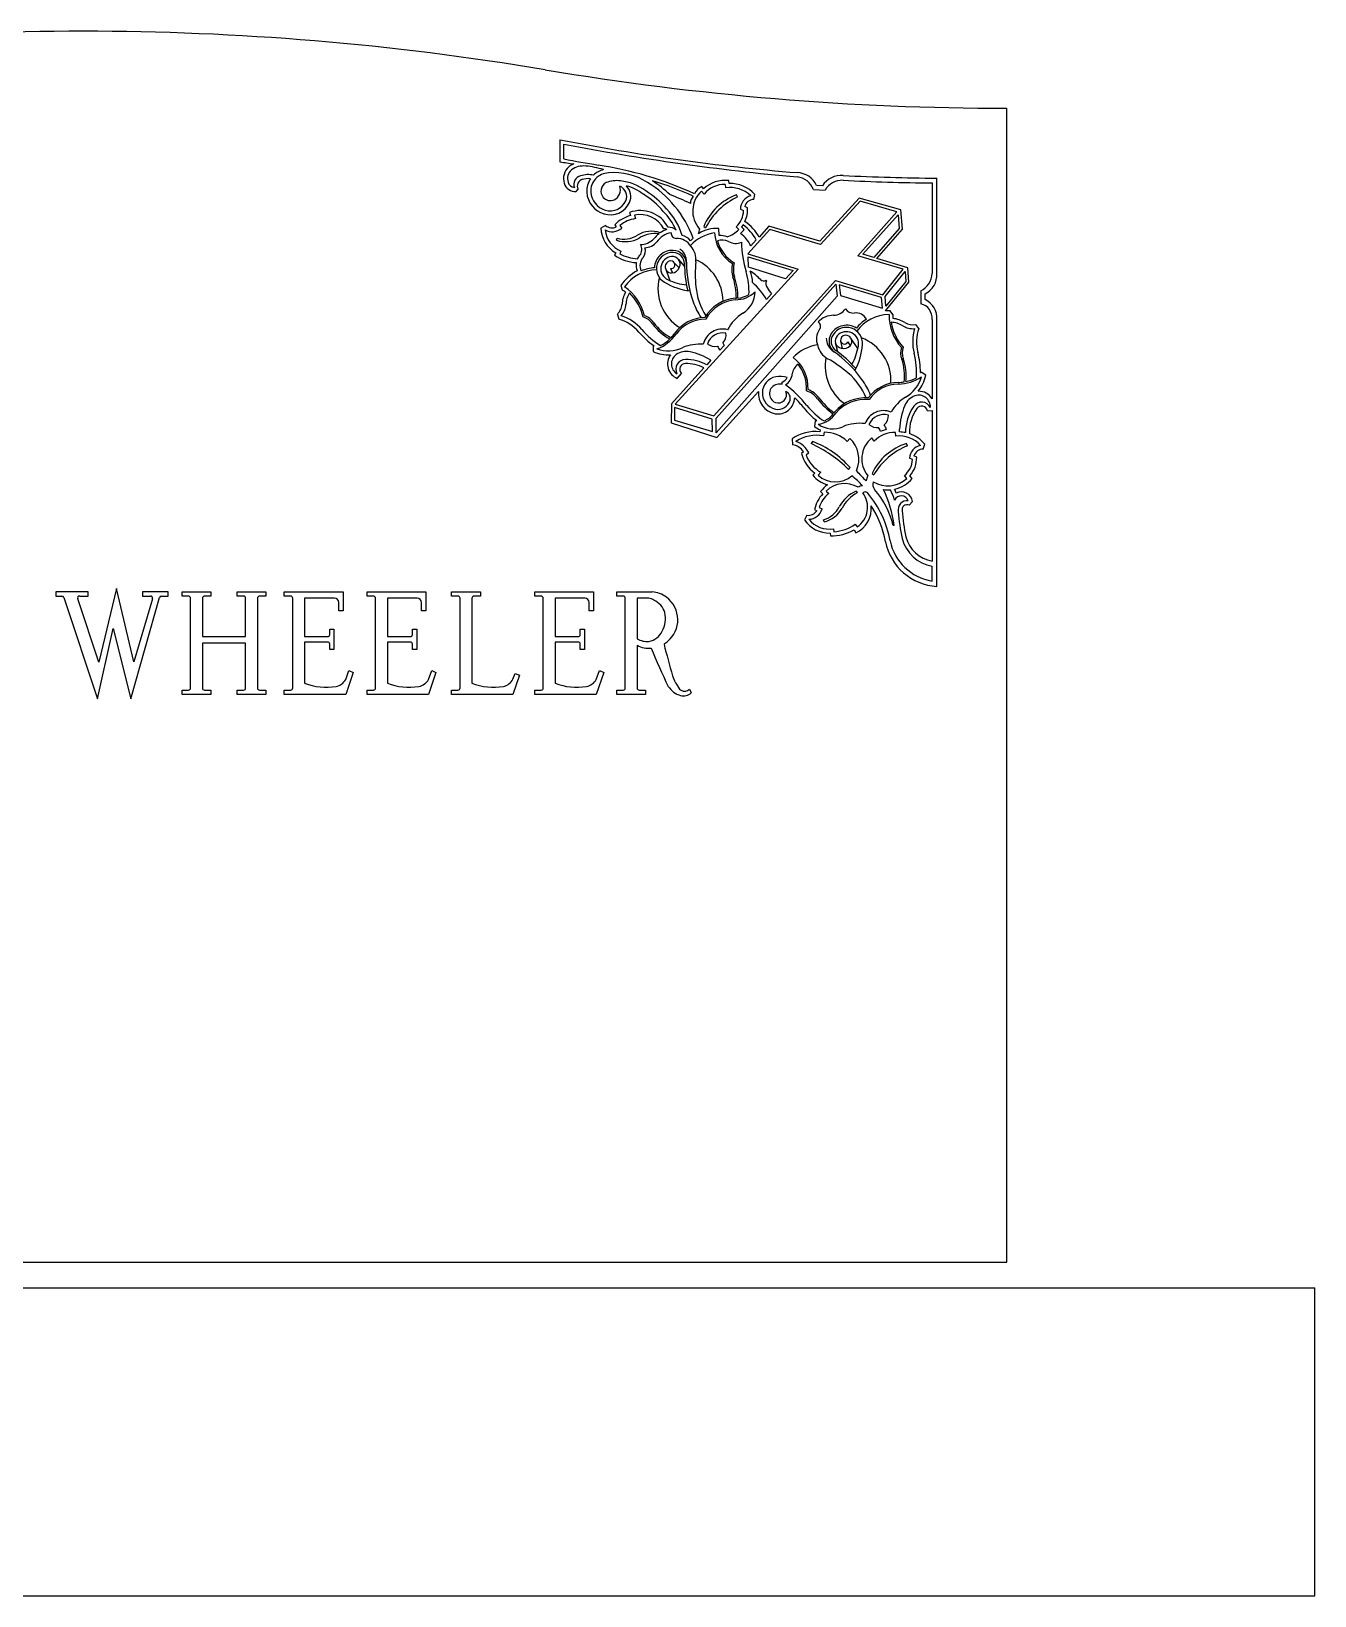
# Model space of a CAD drawing. Header units: metres. Extents: x -24 to 24, y -6.5 to 24.
# Drawn here: x -1.01 to 24, y -6.5 to 24 of the extents above; entities that cross this region are included whole.
import ezdxf

# ---------------------------------------------------------------- set-up
doc = ezdxf.new("R2010")
doc.units = ezdxf.units.M

msp = doc.modelspace()

# ---------------------------------------------------------------- linework, layer by layer
at = {"layer": 'MCD_Layer_0'}
for p, q in [((18, 0), (18, 22.5)), ((9.291201, 21.8869), (9.291201, 21.455799)), ((9.369301, 21.511999), (9.369301, 21.799898)), ((12.586501, 21.0322), (12.579401, 21.088699)), ((16.636501, 19.276899), (16.636501, 21.136499)), ((9.608801, 20.878099), (9.643301, 20.9198)), ((12.051802, 20.885599), (12.101601, 20.8272)), ((12.090001, 20.928699), (12.052502, 20.974699)), ((12.510401, 21.0156), (12.518902, 20.947899)), ((12.753088, 20.76951), (12.732653, 20.811598)), ((13.066202, 20.721199), (13.089001, 20.8179)), ((14.230001, 20.9149), (14.457502, 20.900999)), ((14.405102, 20.9886), (14.292801, 20.9956)), ((15.121302, 20.7486), (14.353201, 19.905399)), ((15.932001, 20.515999), (15.121302, 20.7486)), ((16.542801, 21.043499), (16.542801, 19.276899)), ((10.646201, 20.466), (10.664301, 20.406099)), ((12.808102, 20.529999), (12.868701, 20.506899)), ((12.944801, 20.5609), (12.891301, 20.5812)), ((15.139301, 20.6849), (14.370901, 19.8414)), ((15.092901, 19.625099), (15.858702, 20.4786)), ((15.858702, 20.4786), (15.139301, 20.6849)), ((15.967001, 20.1402), (15.932001, 20.515999)), ((10.178601, 20.2132), (10.088501, 20.1628)), ((10.361301, 20.229399), (10.3885, 20.1849)), ((10.460501, 20.2155), (10.493801, 20.161098)), ((10.742601, 20.414499), (10.763001, 20.346899)), ((12.092499, 20.196474), (12.129311, 20.16744)), ((12.395202, 20.017599), (12.388701, 20.155298)), ((12.724401, 20.185499), (12.776701, 20.1334)), ((12.859302, 20.226999), (12.831401, 20.188099)), ((12.882201, 20.1376), (12.831401, 20.188099)), ((13.381601, 20.137999), (12.953801, 19.659899)), ((13.363401, 20.202099), (13.171501, 19.9876)), ((14.353201, 19.905399), (13.363401, 20.202099)), ((14.370901, 19.8414), (13.381601, 20.137999)), ((15.193102, 19.6537), (15.884201, 20.423899)), ((15.904202, 20.1542), (15.404602, 19.590399)), ((15.463902, 19.5725), (15.967001, 20.1402)), ((15.884201, 20.423899), (15.904202, 20.154299)), ((10.394358, 19.924669), (10.404657, 19.966867)), ((13.117802, 19.931099), (13.0086, 19.816099)), ((10.376402, 19.679199), (10.354201, 19.632599)), ((10.478601, 19.7136), (10.454401, 19.662699)), ((11.718233, 19.422014), (11.599424, 19.554972)), ((12.953801, 19.659899), (13.935001, 19.3629)), ((12.966401, 19.398199), (12.961202, 19.602699)), ((12.961202, 19.602699), (13.834002, 19.3356)), ((15.979902, 19.359098), (15.092901, 19.625099)), ((15.404602, 19.590399), (15.193102, 19.6537)), ((16.068501, 19.391399), (15.463902, 19.5725)), ((11.435865, 19.137171), (11.351053, 19.366064)), ((11.442646, 19.37295), (11.482346, 19.290411)), ((11.512718, 19.495218), (11.614254, 19.388964)), ((13.935001, 19.3629), (11.535602, 16.729099)), ((13.689501, 19.176899), (12.966401, 19.398199)), ((13.834002, 19.3356), (13.689501, 19.176899)), ((15.580202, 18.865), (15.979902, 19.359098)), ((15.626301, 18.8326), (16.017801, 19.3165)), ((16.017801, 19.3165), (16.0326, 19.123899)), ((16.090401, 19.105999), (16.068501, 19.391399)), ((10.475801, 19.045599), (10.502301, 18.9604)), ((12.289001, 16.499899), (14.660702, 19.143299)), ((12.333801, 16.4569), (14.667402, 19.070999)), ((13.3141, 19.1367), (13.311401, 19.1451)), ((14.660702, 19.143299), (15.580202, 18.865)), ((14.667402, 19.070999), (14.695702, 18.8328)), ((15.559702, 18.8076), (14.733101, 19.0569)), ((14.733101, 19.0569), (14.756601, 18.8501)), ((15.637802, 18.5481), (16.090401, 19.105999)), ((16.0326, 19.123899), (15.642801, 18.642)), ((16.322302, 18.937399), (16.324501, 18.6868)), ((14.695702, 18.8328), (12.336302, 16.1707)), ((13.318201, 18.7736), (13.415501, 18.879299)), ((14.756601, 18.8501), (15.5755, 18.6033)), ((15.5755, 18.6033), (15.559702, 18.8076)), ((15.643101, 18.638899), (15.626301, 18.8326)), ((16.408102, 18.767698), (16.407101, 18.880299)), ((10.408901, 18.480999), (10.437302, 18.3895)), ((15.778902, 18.4809), (15.724401, 18.5515)), ((16.542801, 18.3825), (16.542801, 16.8349)), ((16.636501, 13.1775), (16.636501, 18.375898)), ((15.098709, 17.817522), (14.959856, 18.018286)), ((16.283901, 18.206699), (16.225201, 18.2824)), ((11.110401, 17.864), (11.107001, 17.7547)), ((12.492601, 17.875898), (12.406502, 17.781099)), ((14.703419, 17.749601), (14.662651, 17.923185)), ((14.761333, 17.959936), (14.790133, 17.815821)), ((14.901682, 17.947206), (14.946522, 17.867346)), ((12.097801, 17.439798), (11.467001, 16.737299)), ((12.231301, 17.5884), (12.150102, 17.4979)), ((11.577702, 17.232698), (11.658701, 17.3277)), ((13.619801, 17.120501), (13.624502, 17.16)), ((16.419802, 17.294001), (16.3283, 17.353899)), ((12.349502, 16.0812), (13.157301, 16.9802)), ((11.464701, 16.734699), (11.455201, 16.3696)), ((12.257401, 16.439798), (11.523901, 16.663)), ((11.523901, 16.663), (11.526001, 16.419899)), ((11.535602, 16.729099), (12.289001, 16.499899)), ((16.453102, 16.5972), (16.542801, 16.6057)), ((16.542801, 16.6057), (16.542801, 13.670198)), ((11.455201, 16.3696), (12.349502, 16.0812)), ((11.526001, 16.419899), (12.266401, 16.1947)), ((12.266401, 16.1947), (12.257401, 16.439798)), ((12.336302, 16.1707), (12.333801, 16.4569)), ((14.266901, 16.407299), (14.249701, 16.297699)), ((14.3598, 16.2293), (14.356001, 16.1919)), ((14.440701, 16.181601), (14.426302, 16.1127)), ((15.837601, 16.108799), (15.832701, 16.176899)), ((15.909502, 16.189499), (15.905401, 16.246199)), ((13.817001, 16.056799), (13.8211, 15.940599)), ((14.21076, 16.002485), (14.185583, 15.963526)), ((14.936901, 16.0639), (14.889702, 16.003901)), ((15.414602, 16.010099), (15.367901, 16.070999)), ((16.062145, 15.918394), (16.043941, 15.961496)), ((16.372301, 15.853701), (16.400101, 15.9492)), ((14.039701, 15.7997), (13.997002, 15.7679)), ((14.140701, 15.778399), (14.087801, 15.738899)), ((16.1639, 15.650099), (16.104601, 15.6763)), ((16.242701, 15.7001), (16.190302, 15.723099)), ((14.256102, 15.387999), (14.217501, 15.3454)), ((14.374102, 15.4032), (14.322701, 15.3463)), ((14.915142, 15.458727), (14.946035, 15.49383)), ((15.372473, 15.38072), (15.407713, 15.349798)), ((16.052401, 15.2819), (16.002901, 15.336699)), ((16.158001, 15.2806), (16.110001, 15.3337)), ((14.367201, 15.0264), (14.414301, 14.985199)), ((14.476202, 15.0338), (14.529402, 14.987299)), ((15.064478, 15.036505), (15.085472, 14.99951)), ((14.251001, 14.6747), (14.297602, 14.6514)), ((14.342501, 14.7155), (14.399502, 14.686998)), ((16.096601, 14.7596), (16.160301, 14.833899)), ((14.104601, 14.564199), (14.054901, 14.4737)), ((14.440506, 14.433882), (14.42688, 14.475126)), ((15.046801, 14.3895), (15.080601, 14.3379)), ((15.801001, 14.3654), (15.787701, 14.3654)), ((14.555302, 14.216101), (14.561201, 14.1649)), ((14.6238, 14.2995), (14.630201, 14.2435)), ((15.024002, 14.282999), (15.057802, 14.2236)), ((16.542801, 13.2822), (16.542801, 13.569099)), ((0.645457, 13.134194), (0.301457, 11.698194)), ((0.987457, 11.708193), (0.645457, 13.134194)), ((0.093457, 13.072194), (-0.532543, 13.072194)), ((-0.532543, 13.072194), (-0.532543, 12.988194)), ((-0.532543, 12.988194), (-0.416543, 12.988194)), ((-0.376543, 12.960194), (0.279457, 10.988194)), ((0.301457, 11.698194), (-0.108543, 12.934194)), ((-0.068543, 12.988194), (0.093457, 12.988194)), ((0.093457, 12.988194), (0.093457, 13.072194)), ((0.925457, 10.988194), (1.483457, 12.958194)), ((1.351457, 12.936193), (0.987457, 11.708193)), ((1.655457, 13.072194), (1.155457, 13.072194)), ((1.155457, 13.072194), (1.155457, 12.988194)), ((1.155457, 12.988194), (1.311457, 12.988194)), ((1.523457, 12.988194), (1.655457, 12.988194)), ((1.655457, 12.988194), (1.655457, 13.072194)), ((1.925272, 12.988194), (1.925272, 13.072194)), ((1.925272, 13.072194), (2.487272, 13.072194)), ((2.051272, 12.988194), (1.925272, 12.988194)), ((2.091272, 11.198194), (2.091272, 12.948194)), ((2.321272, 12.948194), (2.321272, 12.198194)), ((2.487272, 12.988194), (2.363272, 12.988194)), ((2.487272, 13.072194), (2.487272, 12.988194)), ((2.999272, 12.988194), (2.999272, 13.072194)), ((2.999272, 13.072194), (3.561272, 13.072194)), ((3.123272, 12.988194), (2.999272, 12.988194)), ((3.165272, 12.198194), (3.165272, 12.948194)), ((3.393272, 12.948194), (3.393272, 11.198194)), ((3.561272, 12.988194), (3.435272, 12.988194)), ((3.561272, 13.072194), (3.561272, 12.988194)), ((3.917199, 12.988194), (3.917199, 13.072194)), ((3.917199, 13.072194), (5.063199, 13.072194)), ((4.043199, 12.988194), (3.917199, 12.988194)), ((4.083199, 11.198194), (4.083199, 12.948194)), ((4.897199, 12.948194), (4.313199, 12.948194)), ((4.313199, 12.948194), (4.313199, 12.198194)), ((4.979199, 12.698194), (4.979199, 12.864193)), ((5.063199, 13.072194), (5.063199, 12.698194)), ((5.530431, 12.988194), (5.530431, 13.072194)), ((5.530431, 13.072194), (6.676431, 13.072194)), ((5.656431, 12.988194), (5.530431, 12.988194)), ((5.696431, 11.198194), (5.696431, 12.948194)), ((6.510431, 12.948194), (5.926431, 12.948194)), ((5.926431, 12.948194), (5.926431, 12.198194)), ((6.592431, 12.698194), (6.592431, 12.864193)), ((6.676431, 13.072194), (6.676431, 12.698194)), ((7.177361, 12.988194), (7.177361, 13.072194)), ((7.177361, 13.072194), (7.739361, 13.072194)), ((7.303361, 12.988194), (7.177361, 12.988194)), ((7.343361, 11.198194), (7.343361, 12.948194)), ((7.573361, 12.948194), (7.573361, 11.290194)), ((7.739361, 12.988194), (7.615361, 12.988194)), ((7.739361, 13.072194), (7.739361, 12.988194)), ((8.799216, 12.988194), (8.799216, 13.072194)), ((8.799216, 13.072194), (9.945216, 13.072194)), ((8.925216, 12.988194), (8.799216, 12.988194)), ((8.965216, 11.198194), (8.965216, 12.948194)), ((9.779216, 12.948194), (9.195216, 12.948194)), ((9.195216, 12.948194), (9.195216, 12.198194)), ((9.861216, 12.698194), (9.861216, 12.864193)), ((9.945216, 13.072194), (9.945216, 12.698194)), ((10.398472, 12.988194), (10.398472, 13.072194)), ((10.398472, 13.072194), (11.086472, 13.072194)), ((10.524472, 12.988194), (10.398472, 12.988194)), ((10.564472, 11.198194), (10.564472, 12.948194)), ((11.024472, 12.948194), (10.794472, 12.948194)), ((10.794472, 12.948194), (10.794472, 12.156194)), ((5.063199, 12.698194), (4.979199, 12.698194)), ((6.676431, 12.698194), (6.592431, 12.698194)), ((9.945216, 12.698194), (9.861216, 12.698194)), ((0.279457, 10.988194), (0.581457, 12.354194)), ((0.581457, 12.354194), (0.925457, 10.988194)), ((4.803199, 12.238194), (4.803199, 12.342194)), ((4.803199, 12.342194), (4.885199, 12.342194)), ((4.885199, 12.342194), (4.885199, 11.948194)), ((6.416431, 12.238194), (6.416431, 12.342194)), ((6.416431, 12.342194), (6.498431, 12.342194)), ((6.498431, 12.342194), (6.498431, 11.948194)), ((9.685216, 12.238194), (9.685216, 12.342194)), ((9.685216, 12.342194), (9.767216, 12.342194)), ((9.767216, 12.342194), (9.767216, 11.948194)), ((2.321272, 12.198194), (3.165272, 12.198194)), ((3.165272, 12.072194), (2.321272, 12.072194)), ((2.321272, 12.072194), (2.321272, 11.198194)), ((3.165272, 11.198194), (3.165272, 12.072194)), ((4.313199, 12.198194), (4.761199, 12.198194)), ((4.761199, 12.092194), (4.313199, 12.092194)), ((4.313199, 12.092194), (4.313199, 11.290194)), ((4.803199, 11.948194), (4.803199, 12.052194)), ((4.885199, 11.948194), (4.803199, 11.948194)), ((5.926431, 12.198194), (6.374431, 12.198194)), ((6.374431, 12.092194), (5.926431, 12.092194)), ((5.926431, 12.092194), (5.926431, 11.290194)), ((6.416431, 11.948194), (6.416431, 12.052194)), ((6.498431, 11.948194), (6.416431, 11.948194)), ((9.195216, 12.198194), (9.643216, 12.198194)), ((9.643216, 12.092194), (9.195216, 12.092194)), ((9.195216, 12.092194), (9.195216, 11.290194)), ((9.685216, 11.948194), (9.685216, 12.052194)), ((9.767216, 11.948194), (9.685216, 11.948194)), ((10.794472, 12.030194), (10.794472, 11.198194)), ((5.115199, 11.364194), (5.177199, 11.540194)), ((5.261199, 11.500194), (5.115199, 11.072194)), ((5.177199, 11.540194), (5.261199, 11.500194)), ((6.728431, 11.364194), (6.790431, 11.540194)), ((6.874431, 11.500194), (6.728431, 11.072194)), ((6.790431, 11.540194), (6.874431, 11.500194)), ((8.372961, 11.367194), (8.415361, 11.480194)), ((8.503361, 11.446194), (8.375361, 11.072194)), ((8.415361, 11.480194), (8.503361, 11.446194)), ((9.997216, 11.364194), (10.059216, 11.540194)), ((10.143216, 11.500194), (9.997216, 11.072194)), ((10.059216, 11.540194), (10.143216, 11.500194)), ((1.925272, 11.072194), (1.925272, 11.156194)), ((1.925272, 11.156194), (2.051272, 11.156194)), ((2.487272, 11.072194), (1.925272, 11.072194)), ((2.363272, 11.156194), (2.487272, 11.156194)), ((2.487272, 11.156194), (2.487272, 11.072194)), ((2.999272, 11.072194), (2.999272, 11.156194)), ((2.999272, 11.156194), (3.123272, 11.156194)), ((3.561272, 11.072194), (2.999272, 11.072194)), ((3.435272, 11.156194), (3.561272, 11.156194)), ((3.561272, 11.156194), (3.561272, 11.072194)), ((3.917199, 11.072194), (3.917199, 11.156194)), ((3.917199, 11.156194), (4.043199, 11.156194)), ((5.115199, 11.072194), (3.917199, 11.072194)), ((5.530431, 11.072194), (5.530431, 11.156194)), ((5.530431, 11.156194), (5.656431, 11.156194)), ((6.728431, 11.072194), (5.530431, 11.072194)), ((7.177361, 11.072194), (7.177361, 11.156194)), ((7.177361, 11.156194), (7.303361, 11.156194)), ((8.375361, 11.072194), (7.177361, 11.072194)), ((8.799216, 11.072194), (8.799216, 11.156194)), ((8.799216, 11.156194), (8.925216, 11.156194)), ((9.997216, 11.072194), (8.799216, 11.072194)), ((10.398472, 11.072194), (10.398472, 11.156194)), ((10.398472, 11.156194), (10.524472, 11.156194)), ((10.960472, 11.072194), (10.398472, 11.072194)), ((10.836472, 11.156194), (10.960472, 11.156194)), ((10.960472, 11.156194), (10.960472, 11.072194)), ((11.818472, 11.176194), (11.850472, 11.104194)), ((-18, 0), (18, 0)), ((-24, -0.5), (24, -0.5)), ((24, -6.5), (24, -0.5)), ((-24, -6.5), (24, -6.5))]:
    msp.add_line(p, q, dxfattribs=at)
for centre, radius, start, end in [((0, -30.375), 54.375, 80.472717, 99.527283), ((18, 76.875), 54.375, 260.472717, 270), ((17.268236, 62.314607), 41.207191, 258.838008, 265.330303), ((18.008609, 66.7019), 45.725566, 259.109173, 264.864314), ((10.651718, 29.293181), 7.954594, 260.151976, 262.109452), ((9.667658, 21.129548), 0.307585, 132.03569, 197.432758), ((12.895641, 39.266858), 18.10166, 258.766518, 260.900591), ((9.732428, 20.997237), 0.451046, 112.516236, 126.885581), ((9.756398, 20.946881), 0.428226, 84.881721, 124.475256), ((9.611189, 19.614245), 1.76869, 72.708535, 84.047764), ((8.928688, 14.245897), 7.231899, 65.633195, 81.217349), ((9.66772, 21.12945), 0.229526, 132.045818, 197.403108), ((9.591721, 21.100205), 0.148349, 195.40382, 262.283624), ((9.739023, 21.011841), 0.177205, 104.885727, 199.325016), ((9.759194, 20.983363), 0.13218, 101.695034, 208.743195), ((9.845811, 20.674004), 0.531392, 79.209153, 106.65609), ((9.84659, 20.667524), 0.459741, 85.119807, 106.514938), ((10.246565, 20.881671), 0.435572, 145.943027, 182.483278), ((10.246118, 20.881745), 0.357056, 91.366779, 182.495254), ((10.245794, 20.882965), 0.43392, 104.53376, 133.828992), ((10.279288, 20.882868), 0.1898, 118.542201, 220.144551), ((10.395401, 20.512969), 0.5751, 82.385947, 111.07504), ((10.347639, 20.041923), 1.201824, 57.470515, 95.253305), ((10.375856, 20.128908), 0.958882, 52.378315, 84.269387), ((9.874855, 19.225471), 2.1448, 20.272114, 58.550407), ((9.312798, 15.108159), 6.235561, 65.60035, 73.376258), ((9.933772, 19.293785), 2.134022, 45.512283, 56.978924), ((12.506359, 20.483641), 0.609451, 83.116592, 133.091722), ((13.899273, 20.808834), 0.435598, 25.388676, 88.128107), ((13.875054, 20.78362), 0.378447, 20.297339, 83.864844), ((14.775151, 20.751148), 0.439681, 85.218337, 147.312605), ((14.793914, 20.707763), 0.38796, 88.052208, 150.126833), ((16.971891, 64.359834), 43.31846, 267.135516, 269.432449), ((16.9658, 64.073284), 42.938047, 267.124536, 269.560585), ((9.586944, 21.096665), 0.220844, 195.56674, 275.393196), ((10.282415, 20.8941), 0.472105, 184.069173, 253.774618), ((10.282519, 20.894187), 0.394114, 184.07219, 253.76007), ((10.271515, 20.886705), 0.186502, 222.586132, 293.673929), ((10.257313, 20.906349), 0.210257, 295.069097, 19.750533), ((10.380282, 20.778717), 0.212338, 336.427158, 69.339635), ((10.375951, 20.129356), 0.880323, 52.365104, 76.235931), ((10.380131, 20.77857), 0.290692, 336.444581, 45.077911), ((10.068682, 19.44948), 1.615101, 40.067298, 58.190306), ((10.064379, 19.444515), 1.699732, 40.102081, 58.154863), ((9.640535, 16.122309), 5.023139, 64.133601, 69.140023), ((12.093517, 20.623069), 0.262215, 141.361188, 175.816406), ((12.405291, 20.494779), 0.526968, 132.128741, 221.645157), ((12.168208, 20.719708), 0.280015, 114.40698, 156.000303), ((13.120227, 19.767589), 1.113628, 110.366786, 157.348571), ((12.506062, 20.487296), 0.528322, 89.529507, 139.956813), ((13.293112, 19.585847), 1.301032, 114.523949, 153.447054), ((12.60932, 20.389488), 0.565684, 45.216934, 99.197508), ((12.609076, 20.388843), 0.643753, 41.796956, 92.009619), ((13.071209, 20.535585), 0.263166, 103.942101, 181.216326), ((10.273381, 20.831649), 0.409714, 252.26869, 335.431651), ((10.273255, 20.831761), 0.331698, 252.280647, 335.422609), ((10.860426, 19.901916), 0.603393, 27.239879, 110.795489), ((10.495547, 19.67241), 1.149657, 22.950299, 45.265554), ((10.441413, 19.63837), 1.28994, 17.194561, 44.307178), ((12.410835, 20.519375), 0.458036, 313.203327, 358.439169), ((13.071252, 20.535639), 0.185629, 91.55889, 165.792114), ((12.409489, 20.520021), 0.536871, 334.784318, 4.366835), ((10.684157, 20.189912), 0.596273, 182.606142, 238.926893), ((10.307044, 20.373246), 0.282639, 240.810485, 311.357943), ((10.307054, 20.373376), 0.205321, 231.272343, 293.370614), ((10.83869, 19.758927), 0.670256, 105.080904, 135.418111), ((10.83813, 19.760041), 0.591648, 97.295228, 129.662743), ((10.856538, 19.915797), 0.511552, 27.00795, 102.869222), ((11.58102, 19.58541), 0.588565, 110.333662, 124.647992), ((11.314606, 19.965607), 0.182507, 70.17575, 90.723538), ((11.41095, 19.972363), 0.206215, 45.998993, 93.906324), ((12.303003, 20.016872), 0.318257, 156.338346, 174.33289), ((12.333801, 19.552056), 0.605735, 84.799861, 124.191456), ((12.386134, 20.513249), 0.544819, 287.272611, 315.796988), ((12.401929, 20.4993), 0.601239, 312.83455, 323.016081), ((12.331013, 19.50462), 0.894941, 28.459913, 53.821355), ((12.41706, 19.578761), 0.858097, 28.453708, 56.136837), ((10.684355, 20.190151), 0.519071, 187.043689, 246.647476), ((10.561827, 20.450969), 0.552302, 252.348855, 299.245901), ((10.539564, 20.43784), 0.489913, 254.01602, 302.065894), ((11.069319, 19.605924), 0.496324, 69.115361, 122.703539), ((11.144771, 19.46089), 0.596895, 82.47474, 121.639117), ((10.708838, 19.743887), 0.177542, 321.925435, 33.198618), ((10.85309, 20.216221), 0.375147, 270.658361, 315.268927), ((10.948807, 20.066074), 0.284904, 269.19447, 323.423001), ((11.592235, 19.569251), 0.608303, 127.384022, 140.984078), ((11.542488, 19.625283), 0.454525, 100.904967, 143.397248), ((11.559148, 20.065524), 0.102827, 176.61227, 270.419792), ((11.562823, 19.630452), 0.332261, 32.770967, 90.503835), ((11.61087, 19.74732), 0.279532, 36.936331, 77.010505), ((12.456101, 19.210731), 0.874979, 99.930924, 135.455235), ((12.25166, 19.556718), 0.550244, 131.535671, 139.331961), ((13.039777, 20.098583), 0.735034, 182.025845, 238.241793), ((12.449179, 19.649606), 0.281272, 62.856435, 108.527634), ((13.040697, 20.099105), 0.705008, 195.028216, 240.057049), ((12.39374, 19.522284), 0.495317, 71.866219, 89.830936), ((12.715483, 20.153986), 0.289134, 241.495687, 292.622581), ((12.428894, 19.544591), 0.640138, 25.096308, 53.384243), ((15.096463, 19.954798), 2.270772, 181.708452, 196.446462), ((10.8393, 20.367989), 0.880976, 236.589271, 266.055809), ((10.838548, 20.365174), 0.80065, 241.328014, 267.476809), ((6.798793, 22.239935), 4.815574, 326.260804, 327.243881), ((11.077432, 19.435099), 0.228133, 136.408597, 207.999397), ((10.753589, 19.717002), 0.201701, 321.847593, 18.55879), ((11.483543, 19.376704), 0.352777, 87.716217, 177.905158), ((11.483302, 19.377029), 0.311628, 87.664443, 239.726323), ((11.494811, 19.371911), 0.239079, 96.531755, 245.849467), ((11.447022, 19.418516), 0.103782, 70.815852, 160.282071), ((11.484328, 19.462731), 0.147656, 337.227406, 96.499008), ((11.489663, 19.4607), 0.227787, 1.182071, 88.405537), ((11.489606, 19.460667), 0.268653, 1.180125, 88.294754), ((11.453688, 19.507345), 0.304683, 358.091791, 55.71893), ((11.545215, 19.548362), 0.395994, 353.946114, 41.411754), ((11.566205, 18.723238), 0.903717, 0.810021, 65.479462), ((11.201429, 18.548493), 0.879573, 117.638523, 145.586083), ((11.197851, 18.552713), 0.798683, 91.804546, 144.245006), ((11.077942, 19.434984), 0.304094, 169.749319, 200.658708), ((11.19871, 18.550709), 0.841618, 94.614431, 112.54681), ((11.464973, 19.412074), 0.122854, 160.278352, 273.587521), ((11.456683, 19.446136), 0.074521, 259.142711, 70.853334), ((11.461112, 19.456302), 0.16724, 273.959351, 342.343674), ((14.059929, 19.483508), 2.342597, 180.44292, 193.272212), ((14.065625, 19.483705), 2.307462, 179.664905, 199.146301), ((14.398083, 19.265677), 2.470856, 174.404455, 185.736656), ((13.141033, 19.355854), 0.502132, 166.438233, 197.100991), ((13.142162, 19.355896), 0.472272, 163.731313, 196.989549), ((11.421123, 18.794316), 1.338187, 0.204781, 18.453514), ((11.593502, 18.920099), 1.381808, 357.810177, 16.47168), ((12.51713, 18.558547), 0.906299, 41.510145, 57.865259), ((12.40057, 19.083016), 0.646065, 1.843548, 22.092258), ((16.150417, 19.29039), 0.392615, 295.963188, 358.030904), ((16.219521, 19.253443), 0.417639, 296.688658, 3.219698), ((11.02114, 18.658704), 0.52101, 150.898733, 177.833495), ((9.997878, 18.230168), 0.887514, 50.206982, 55.364358), ((9.990476, 18.219548), 0.97596, 13.815344, 55.040214), ((12.090463, 18.98094), 0.890078, 165.820584, 238.48863), ((11.953704, 20.147586), 1.214376, 238.886901, 263.84976), ((11.899968, 20.277393), 1.231072, 245.885286, 263.327607), ((13.163231, 19.125283), 1.228262, 184.978129, 213.134926), ((11.41548, 18.793854), 1.312728, 0.18532, 18.399245), ((12.727384, 19.273389), 0.506343, 267.862884, 316.242479), ((12.593359, 18.927774), 0.499763, 301.421532, 359.475405), ((11.896373, 17.879856), 1.679396, 32.152966, 46.785875), ((13.263986, 19.237298), 0.103676, 228.877008, 297.215623), ((13.420087, 19.083469), 0.118603, 153.332247, 221.165416), ((14.206156, 19.501865), 1.006342, 209.560129, 218.21707), ((10.186955, 18.703942), 0.314585, 314.871552, 355.342823), ((10.187488, 18.703929), 0.389659, 320.026787, 355.801347), ((11.020218, 18.659264), 0.444409, 147.262065, 177.919179), ((9.992271, 18.220136), 0.943163, 12.688311, 46.088236), ((13.312834, 19.23941), 1.516275, 199.755423, 213.008497), ((12.782774, 18.02434), 0.777411, 95.400899, 149.577521), ((12.784607, 18.022074), 0.7492, 95.830248, 150.833229), ((13.209838, 64.392205), 45.59665, 269.371401, 269.394774), ((12.72543, 19.278866), 0.480961, 274.038383, 301.161133), ((16.25572, 18.407005), 0.288125, 355.120995, 76.189032), ((16.238727, 18.406489), 0.398948, 355.60234, 64.877648), ((10.21314, 17.612829), 0.808373, 40.339318, 73.900852), ((10.210851, 17.609732), 0.887623, 40.440748, 71.934896), ((10.847763, 18.14584), 0.288786, 32.09969, 77.066182), ((10.849331, 18.147979), 0.31732, 32.248531, 73.735916), ((11.880378, 18.860364), 0.936267, 215.452864, 243.046674), ((12.125154, 17.682756), 0.735354, 90.993681, 144.191141), ((12.125302, 17.682648), 0.70457, 89.585287, 144.17918), ((13.291595, 17.798891), 0.827619, 121.928443, 152.378415), ((14.637672, 18.010384), 0.454292, 91.598163, 134.104169), ((14.267473, 18.249045), 0.102882, 324.567544, 58.322032), ((14.616776, 18.749942), 0.285562, 271.650673, 325.74334), ((15.014845, 18.708507), 0.201229, 216.362833, 273.235041), ((15.060278, 18.282096), 0.228064, 26.990112, 98.593212), ((15.714103, 17.676796), 0.839907, 122.44498, 140.415286), ((15.714104, 17.677015), 0.798954, 90.760446, 143.182774), ((15.714492, 17.69955), 0.852008, 89.333565, 95.164196), ((16.679243, 18.475005), 0.975743, 179.947537, 221.184022), ((15.729671, 17.887221), 0.440985, 56.961041, 87.864815), ((16.67742, 18.473903), 0.942693, 188.909776, 222.329505), ((16.842344, 18.482242), 1.063443, 180.072328, 184.376099), ((15.727839, 17.881039), 0.522872, 57.210675, 84.054301), ((16.169951, 18.592238), 0.314725, 239.66578, 280.110517), ((12.115783, 19.25428), 1.704513, 220.996432, 234.402282), ((12.112425, 19.251173), 1.624437, 220.997549, 237.991573), ((11.880938, 18.860939), 0.968106, 215.460595, 242.425555), ((10.893098, 18.569027), 0.813323, 290.558013, 324.350258), ((10.890864, 18.572283), 0.786134, 297.298184, 313.580265), ((10.903592, 18.560259), 0.768638, 315.946105, 324.416624), ((12.459565, 17.808298), 0.387106, 75.222763, 166.662179), ((12.459738, 17.808164), 0.31102, 77.661116, 162.324126), ((12.306259, 18.078118), 0.222536, 316.060338, 8.75736), ((14.62185, 17.996435), 0.332313, 144.502297, 202.213737), ((14.785835, 18.015467), 0.305256, 179.318351, 236.848066), ((14.80293, 17.959065), 0.26869, 146.721198, 233.815944), ((14.803024, 17.959007), 0.227916, 146.62178, 233.795641), ((14.875091, 17.91598), 0.352677, 57.071858, 147.302149), ((14.875079, 17.916335), 0.311588, 355.262448, 147.358756), ((14.804225, 17.964556), 0.147652, 138.499039, 257.77409), ((14.872614, 17.903882), 0.239076, 349.149554, 138.46926), ((14.83368, 17.97769), 0.074522, 164.148463, 335.854925), ((14.861843, 17.969757), 0.103782, 74.716294, 164.182591), ((14.856829, 17.951358), 0.122851, 321.412448, 74.72201), ((14.851237, 17.191709), 0.890063, 356.51064, 69.180045), ((16.169809, 18.592351), 0.390399, 239.232897, 274.936246), ((17.051682, 17.944882), 0.886798, 163.051127, 194.569767), ((17.050038, 17.944718), 0.809692, 161.12179, 194.630645), ((11.401288, 18.433906), 0.74022, 246.573892, 273.5406), ((10.964647, 18.333961), 0.492044, 287.230823, 288.847496), ((11.400782, 18.432543), 0.663325, 250.439698, 295.351839), ((11.688148, 17.513589), 0.301824, 143.031468, 248.535243), ((11.688153, 17.513619), 0.225667, 125.908258, 238.308958), ((11.752405, 17.42221), 0.337392, 77.418061, 125.641858), ((12.016361, 17.047495), 0.852706, 85.524455, 112.881911), ((11.529289, 16.428858), 1.355492, 58.808376, 77.360134), ((12.309551, 18.116514), 0.259073, 235.658486, 281.454606), ((14.606335, 19.062684), 2.545924, 208.123564, 210.224335), ((14.288844, 18.887684), 2.061601, 207.877961, 209.391641), ((14.453325, 17.023488), 0.875423, 99.542285, 135.046802), ((14.699692, 17.964223), 0.396649, 193.622891, 241.001655), ((13.306874, 15.862339), 2.306979, 35.854352, 55.3389), ((13.309747, 15.86632), 2.342942, 41.732205, 54.557016), ((14.822812, 17.979887), 0.167238, 252.655877, 321.041429), ((13.898488, 18.091353), 1.231078, 331.672644, 349.114934), ((13.974335, 17.9727), 1.214046, 331.149951, 356.122401), ((16.245733, 17.730587), 0.317626, 161.285463, 202.741826), ((16.247367, 17.730628), 0.288068, 157.879899, 202.950596), ((14.626005, 17.329427), 1.615762, 356.965684, 14.054258), ((14.618172, 17.32828), 1.699117, 0.580653, 14.030112), ((11.736727, 17.410432), 0.189267, 90.09849, 207.991856), ((11.736384, 17.410388), 0.113455, 155.188286, 226.787635), ((11.736975, 17.410078), 0.114122, 90.288069, 155.171497), ((11.73575, 16.705536), 0.894163, 62.393544, 89.958258), ((11.73632, 16.707895), 0.816303, 63.715575, 89.994252), ((14.097147, 17.281933), 0.280527, 126.444336, 172.221967), ((13.39108, 17.055056), 0.735191, 356.767449, 52.973408), ((13.390702, 17.054808), 0.704559, 354.926278, 39.990375), ((15.363036, 17.473339), 0.90373, 169.521013, 234.189452), ((13.295847, 15.466363), 2.468683, 49.262381, 60.608816), ((15.068632, 17.294267), 0.938113, 351.993325, 19.524849), ((15.068806, 17.294483), 0.969003, 352.583272, 19.522376), ((13.556317, 16.948442), 0.32064, 100.897203, 257.753263), ((13.557091, 16.935198), 0.183723, 101.551118, 248.213098), ((13.58761, 16.780201), 0.491764, 74.249169, 100.771767), ((13.588002, 16.780882), 0.341103, 84.651007, 101.447778), ((13.531845, 17.35238), 0.213531, 295.717242, 332.414589), ((13.531511, 17.352761), 0.28956, 302.408372, 353.483517), ((12.327747, 15.286458), 2.272853, 38.556645, 53.279887), ((14.116241, 16.39475), 1.229953, 21.879515, 49.996343), ((13.942422, 16.340887), 1.511644, 21.968946, 35.262691), ((15.894777, 16.41867), 0.735404, 90.816166, 144.002979), ((15.894703, 16.418659), 0.704411, 90.81361, 145.425222), ((15.876233, 17.922541), 0.768585, 270.608938, 279.085626), ((15.875818, 17.93461), 0.811659, 270.627036, 304.487543), ((15.695355, 17.442498), 0.664042, 299.684078, 344.550107), ((15.87629, 17.934094), 0.779932, 281.343983, 297.755382), ((15.695273, 17.442217), 0.739534, 321.445705, 348.438536), ((15.843636, 17.982753), 0.79395, 306.617319, 307.621817), ((13.570572, 16.948538), 0.414482, 175.618992, 257.74616), ((13.536603, 16.868816), 0.329768, 260.574966, 357.685728), ((13.540332, 16.874061), 0.24456, 257.716466, 343.816553), ((13.547199, 16.911355), 0.157911, 248.334923, 24.403884), ((13.639644, 16.84515), 0.141126, 343.851545, 68.659224), ((12.325866, 15.285722), 2.199211, 38.54119, 45.544209), ((13.941094, 16.545823), 0.471639, 37.970393, 71.275245), ((13.941783, 16.546848), 0.501461, 37.858238, 68.557403), ((15.389644, 17.635103), 1.340873, 216.580858, 234.793757), ((15.393586, 17.639452), 1.315631, 216.623904, 234.799292), ((15.238159, 16.07498), 0.778363, 85.457712, 139.566484), ((15.238582, 16.072705), 0.74957, 84.171515, 139.148411), ((16.476473, 16.144379), 0.851299, 122.091589, 149.495728), ((16.322503, 16.574049), 0.338083, 109.418438, 157.523731), ((16.284023, 16.679792), 0.225565, 356.646979, 109.130013), ((16.284019, 16.679751), 0.301727, 30.944155, 91.978546), ((15.193683, 17.571988), 1.468403, 218.594053, 232.328871), ((15.186501, 17.564315), 1.382432, 218.533403, 237.183983), ((14.246082, 16.837805), 0.506542, 278.779887, 327.145223), ((14.243292, 16.842239), 0.480637, 293.806647, 320.959304), ((13.781319, 17.157871), 1.039867, 325.199624, 326.226623), ((15.600125, 16.216618), 0.387206, 68.346438, 159.771533), ((15.600166, 16.216308), 0.311264, 72.705073, 157.305424), ((15.432298, 16.516898), 0.260426, 313.694038, 359.252004), ((17.259628, 16.188768), 1.351317, 157.619093, 177.593832), ((16.917442, 16.177597), 0.892941, 145.020993, 180.031952), ((16.91598, 16.178082), 0.815948, 144.99925, 181.473587), ((16.340615, 16.580803), 0.189162, 26.972265, 144.927156), ((16.340682, 16.580579), 0.113829, 79.768735, 144.858451), ((16.340611, 16.580734), 0.113689, 8.327814, 79.719719), ((14.268637, 15.397702), 0.798989, 83.722526, 124.420269), ((14.602385, 16.743335), 0.568311, 231.641254, 244.732074), ((14.238813, 16.932359), 0.52581, 273.062148, 276.276844), ((14.60615, 16.749195), 0.499688, 235.538515, 293.600262), ((14.456744, 15.566035), 0.615775, 45.322929, 91.492991), ((15.130197, 15.530292), 0.827107, 82.594674, 113.061623), ((15.467042, 16.497496), 0.222891, 226.28273, 278.9195), ((15.80083, 15.649385), 0.528476, 86.542579, 136.956281), ((13.38907, 15.201221), 2.370807, 24.824992, 26.993346), ((15.803663, 15.641814), 0.613908, 103.917567, 115.351856), ((13.18231, 15.101754), 2.722045, 24.665084, 26.789087), ((15.812379, 14.749258), 1.443512, 81.549822, 86.14207), ((13.759337, 15.604749), 0.341482, 34.812664, 79.57964), ((14.294331, 15.385806), 0.738776, 79.709773, 123.311601), ((13.759253, 15.604385), 0.419265, 24.52212, 72.030458), ((13.052869, 13.546878), 2.668937, 45.75257, 64.886899), ((13.573224, 14.295152), 1.822481, 41.126012, 69.523849), ((14.569103, 15.659068), 0.546959, 335.597965, 47.74421), ((15.700385, 15.662269), 0.526883, 129.126902, 218.649674), ((16.376352, 14.898628), 1.113636, 107.366981, 154.348311), ((16.539474, 14.708095), 1.301025, 111.523745, 150.446984), ((15.89852, 15.545892), 0.566194, 42.238828, 96.176705), ((15.897757, 15.544911), 0.644824, 38.827317, 71.693032), ((16.367296, 15.668409), 0.262814, 100.877298, 178.279339), ((14.69009, 15.962293), 0.719833, 195.667358, 232.922033), ((14.687999, 15.960842), 0.639919, 200.293538, 240.624809), ((15.70741, 15.686552), 0.457943, 310.1849, 355.434354), ((15.706123, 15.687204), 0.536733, 318.805204, 1.376795), ((16.36752, 15.66825), 0.185512, 88.523297, 162.802836), ((14.656156, 15.704819), 0.567098, 219.330012, 254.593849), ((14.657264, 15.706266), 0.491435, 227.094674, 311.004279), ((13.607613, 13.672893), 2.155587, 42.840275, 50.466687), ((17.51498, 17.59849), 3.268108, 221.4971, 226.324231), ((15.573087, 15.190228), 0.318124, 153.293299, 171.945794), ((15.68279, 15.68084), 0.543843, 238.186713, 312.814574), ((15.683445, 15.680108), 0.620331, 282.073948, 319.907431), ((14.903797, 14.529569), 0.668734, 137.052168, 167.465745), ((14.903584, 14.529835), 0.591004, 129.281375, 161.690352), ((14.84155, 14.66674), 0.595283, 124.368923, 142.829927), ((14.837058, 14.671123), 0.511616, 59.007579, 134.855827), ((15.338036, 14.404782), 0.688409, 113.414347, 151.49421), ((15.395861, 14.390013), 0.68398, 116.98767, 152.742564), ((14.825101, 14.722991), 0.462142, 303.563471, 37.589794), ((15.20014, 14.954855), 0.184132, 93.717447, 122.76023), ((15.234882, 14.944862), 0.074188, 40.253444, 125.975176), ((13.756317, 13.709933), 2.000635, 10.237406, 39.883589), ((15.518304, 15.163385), 0.134138, 155.646739, 224.360858), ((14.087127, 13.930085), 1.755406, 14.358333, 40.477218), ((15.682601, 15.670159), 0.611324, 261.78983, 274.823158), ((13.636119, 14.109047), 2.180007, 6.753197, 26.011711), ((13.106103, 13.90386), 2.871379, 19.463037, 23.765275), ((11.581176, 13.285104), 4.594388, 21.880439, 22.908248), ((15.942626, 14.800014), 0.220296, 8.84795, 116.421584), ((14.128649, 14.768158), 0.205371, 263.275383, 325.352708), ((14.128897, 14.76777), 0.282403, 272.781498, 343.380321), ((14.291714, 14.946022), 0.489911, 286.015645, 334.065648), ((14.30362, 14.968973), 0.552323, 284.349542, 331.244775), ((14.841343, 14.69423), 0.518022, 294.699365, 5.813257), ((13.760143, 13.71151), 1.902791, 10.210237, 32.95888), ((15.942705, 14.800217), 0.142707, 18.669896, 154.968064), ((16.052692, 14.674914), 0.172834, 81.612851, 193.454887), ((16.05274, 14.674898), 0.095444, 130.936718, 192.893327), ((19.349978, 14.88573), 3.398214, 183.916883, 192.607494), ((16.05272, 14.674614), 0.095646, 62.690874, 130.816274), ((14.545906, 14.812677), 0.59665, 214.620195, 270.902311), ((14.545609, 14.812311), 0.518738, 219.022396, 278.669497), ((14.583162, 15.045089), 0.802968, 273.358395, 305.268289), ((19.377568, 14.875033), 3.501225, 183.93604, 192.602769), ((14.582755, 15.046286), 0.88165, 268.599151, 300.031704), ((16.703664, 14.268628), 1.093193, 191.600608, 266.477706), ((16.703752, 14.268674), 0.999518, 191.728341, 260.733391), ((16.681076, 14.301189), 0.745033, 194.782, 259.304101), ((16.663516, 14.310322), 0.651406, 194.79306, 259.320544), ((-0.41818, 12.943284), 0.044939, 22.10288, 87.913114), ((-0.070212, 12.947615), 0.040613, 87.644999, 199.297484), ((1.313478, 12.948364), 0.039881, 342.232056, 92.905064), ((1.524457, 12.945193), 0.043012, 91.332416, 162.407379), ((2.050272, 12.947194), 0.041012, 1.397184, 88.602645), ((2.362272, 12.947193), 0.041012, 88.603041, 178.602678), ((3.124272, 12.947193), 0.041012, 1.397322, 91.396959), ((3.437908, 12.943375), 0.044896, 93.366669, 173.839091), ((4.042199, 12.947193), 0.041012, 1.39733, 88.602585), ((4.893747, 12.862799), 0.085464, 0.934566, 87.684733), ((5.655431, 12.947193), 0.041012, 1.39733, 88.602585), ((6.506978, 12.862799), 0.085464, 0.934566, 87.684733), ((7.30236, 12.947193), 0.041012, 1.39733, 88.602585), ((7.614361, 12.947194), 0.041012, 88.60297, 178.602749), ((8.924216, 12.947193), 0.041012, 1.39733, 88.602585), ((9.775764, 12.862799), 0.085464, 0.934566, 87.684733), ((10.523472, 12.947193), 0.041012, 1.39733, 88.602585), ((10.928096, 12.554277), 0.405535, 61.359853, 76.252066), ((11.04377, 12.528303), 0.545564, 53.736374, 85.510812), ((10.936277, 12.531047), 0.422399, 18.659884, 63.844804), ((11.022854, 12.518771), 0.565733, 1.156878, 52.599356), ((10.804787, 12.556434), 0.542896, 332.075686, 11.664094), ((11.043011, 12.527932), 0.545465, 310.667241, 0.237497), ((4.762199, 12.239193), 0.041012, 268.602737, 358.602933), ((6.375431, 12.239193), 0.041012, 268.602737, 358.602933), ((9.644216, 12.239193), 0.041012, 268.602737, 358.602933), ((10.953659, 12.466887), 0.369542, 281.047538, 333.533818), ((4.762199, 12.051194), 0.041012, 1.397067, 91.397263), ((6.375431, 12.051194), 0.041012, 1.397067, 91.397263), ((9.644216, 12.051194), 0.041012, 1.397067, 91.397263), ((10.992168, 12.495964), 0.3931, 239.806955, 274.713729), ((11.021874, 12.421092), 0.452232, 239.811618, 258.339391), ((11.017929, 12.587197), 0.615251, 261.827787, 274.899054), ((19.189949, 15.14081), 8.715124, 201.305906, 206.676055), ((10.890472, 12.708194), 0.781601, 303.202093, 310.537662), ((23.260156, 14.930537), 12.283207, 193.542631, 196.527851), ((4.731003, 12.356509), 1.145246, 248.603759, 279.864197), ((4.877039, 11.495473), 0.271946, 280.628934, 331.135348), ((6.344235, 12.356509), 1.145246, 248.603759, 279.864197), ((6.490271, 11.495473), 0.271946, 280.628934, 331.135348), ((7.991164, 12.356509), 1.145246, 248.603759, 279.864197), ((8.144897, 11.478304), 0.25369, 279.635694, 334.025013), ((9.61302, 12.356509), 1.145246, 248.603759, 279.864197), ((9.759056, 11.495473), 0.271946, 280.628934, 331.135348), ((12.339325, 11.717778), 0.900036, 198.231636, 216.994386), ((2.050272, 11.197193), 0.041012, 271.397157, 1.397264), ((2.362272, 11.197194), 0.041012, 178.602876, 271.397155), ((3.124272, 11.197194), 0.041012, 268.602845, 1.397124), ((3.437772, 11.200694), 0.04457, 183.215481, 266.784509), ((4.042199, 11.197194), 0.041012, 271.397213, 1.397123), ((5.655431, 11.197194), 0.041012, 271.397213, 1.397123), ((7.302361, 11.197194), 0.041012, 271.397213, 1.397123), ((8.924216, 11.197194), 0.041012, 271.397213, 1.397123), ((10.523472, 11.197194), 0.041012, 271.397213, 1.397123), ((10.835472, 11.197194), 0.041012, 178.602807, 271.397223), ((11.757085, 11.458807), 0.423005, 213.036898, 253.99757), ((11.719472, 11.271574), 0.137472, 223.933362, 316.066638), ((11.698472, 11.268001), 0.223465, 254.956753, 312.858812)]:
    msp.add_arc(centre, radius, start, end, dxfattribs=at)

doc.saveas('drawing.dxf')
